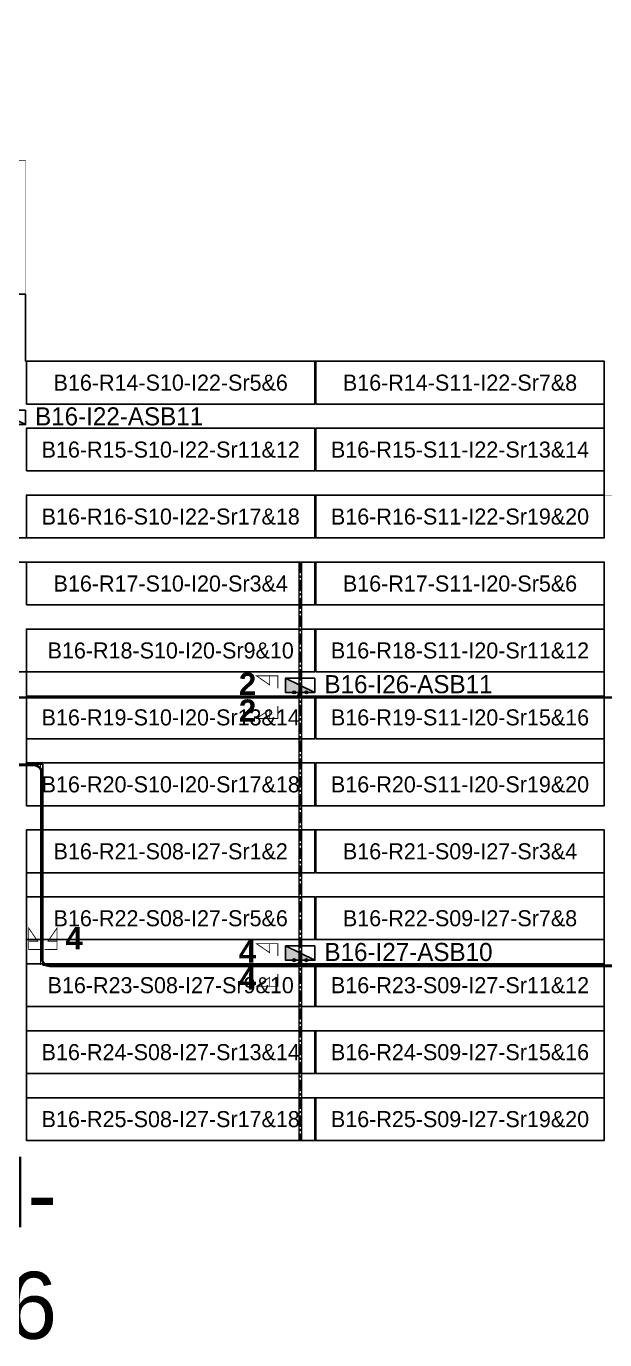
# Model space of a CAD drawing. Header units: metres. Extents: x 530441 to 531186, y 2674002 to 2674337.
# Drawn here: x 530732.3 to 530797.1, y 2674122 to 2674269.1 of the extents above; entities that cross this region are included whole.
import ezdxf
from ezdxf.enums import TextEntityAlignment as Align

# ---------------------------------------------------------------- set-up
doc = ezdxf.new("R2010")
doc.units = ezdxf.units.M
doc.linetypes.add('CENTER', pattern=[2, 1.25, -0.25, 0.25, -0.25])
doc.layers.add('Boundary-12.5 MW Block', color=6, linetype='Continuous', lineweight=9)
doc.layers.add('PILE', color=1, linetype='Continuous', lineweight=15)
for name, color, linetype in [('DC Trench BL-16', 40, 'Continuous'), ('E-Inverter Grouping', 2, 'Continuous'), ('Inverter Block-16', 7, 'Continuous'), ('LT Cable(AG) INV to LT Panel BL-16', 2, 'Continuous'), ('Messenger Wire Block-16 (Master Path)', 30, 'Continuous'), ('Messenger Wire Block-16 (MW Path)', 191, 'Continuous'), ('MMS Block Numbering', 7, 'Continuous'), ('MMS Table Block-16', 8, 'Continuous'), ('Plan Line - DC BL-16', 40, 'Continuous'), ('Section Marking BL-16', 2, 'Continuous')]:
    doc.layers.add(name, color=color, linetype=linetype)
doc.styles.add('Adani Regular', font='Adani Regular.ttf')
doc.styles.add('BoldTextStyle', font='arialbd.ttf')
doc.styles.get("Standard").update_dxf_attribs({"font": 'Adani Regular.ttf'})

# ---------------------------------------------------------------- blocks, each defined once
blk = doc.blocks.new('MMS Table (32.292 x 4.788)')
at = {"color": 0}
blk.add_lwpolyline([(0, -0.002), (0, 4.786), (32.292, 4.786), (32.292, -0.002)], close=True, dxfattribs=at)
at = {"color": 7}
blk.add_attdef('ID1', text='', height=1.8, dxfattribs=at).set_placement((16.146, 2.392), align=Align.MIDDLE_CENTER)
blk = doc.blocks.new('Inverter Block')
h = blk.add_hatch(color=0)
h.dxf.hatch_style = 1
h.paths.add_polyline_path([(-1.46, 2.27), (-1.46, 0.85), (1.46, 0.85)])
at = {"color": 0}
blk.add_lwpolyline([(1.46, 2.27), (-1.46, 2.27), (-1.46, 0.85), (1.46, 0.85)], close=True, dxfattribs=at)
blk.add_lwpolyline([(-1.46, 2.27), (1.46, 0.85)], dxfattribs=at)
at = {"layer": 'PILE'}
for centre in [(-0.61, 0.85), (0.61, 0.85)]:
    blk.add_circle(centre, 0.156, dxfattribs=at)
at = {"color": 7}
blk.add_attdef('ID', (-1.46, 3.01), '', height=1.8, dxfattribs=at)

msp = doc.modelspace()

# ---------------------------------------------------------------- linework, layer by layer
at = {"layer": 'Boundary-12.5 MW Block', "const_width": 0.05}
msp.add_lwpolyline([(530635.08, 2674269.08), (530667.47, 2674269.08), (530667.47, 2674254.08), (530732.25, 2674254.08), (530732.25, 2674231.58), (530797.04, 2674231.58), (530797.04, 2674216.58), (530829.43, 2674216.58), (530829.43, 2674201.58), (530861.82, 2674201.58), (530861.82, 2674194.08), (530894.21, 2674194.08), (530894.21, 2674186.58), (530926.6, 2674186.58)], dxfattribs=at)
at = {"layer": 'DC Trench BL-16', "color": 40, "const_width": 0.15}
msp.add_lwpolyline([(530763.15, 2674209.08), (530762.85, 2674209.08), (530762.85, 2674144.29), (530763.15, 2674144.29)], close=True, dxfattribs=at)
at = {"layer": 'E-Inverter Grouping', "color": 3}
for points in [[(530797.04, 2674211.79), (530699.96, 2674211.79), (530699.96, 2674239.08), (530732.25, 2674239.08), (530732.25, 2674231.58), (530797.04, 2674231.58)], [(530797.04, 2674181.79), (530732.35, 2674181.79), (530732.35, 2674196.79), (530699.96, 2674196.79), (530699.96, 2674209.08), (530797.04, 2674209.08)], [(530797.04, 2674144.29), (530732.35, 2674144.29), (530732.35, 2674179.08), (530797.04, 2674179.08)]]:
    msp.add_lwpolyline(points, close=True, dxfattribs=at)
at = {"layer": 'LT Cable(AG) INV to LT Panel BL-16', "color": 5}
for points in [[(530693.71, 2674167.3), (530692.07, 2674167.3, -0.414214), (530691.17, 2674168.2), (530691.17, 2674171.28, 0.221878), (530690.84, 2674171.97), (530684.22, 2674177.52, -0.221878), (530683.9, 2674178.21), (530683.9, 2674180.71, 0.037491), (530683.89, 2674180.84), (530683.81, 2674181.38, -0.037363), (530683.8, 2674181.51), (530683.79, 2674193.01, -0.414363), (530684.69, 2674193.91), (530762.1, 2674193.91, 0.414214), (530763, 2674194.81), (530763, 2674195.19)], [(530693.71, 2674167.33), (530692.09, 2674167.33, -0.414214), (530691.19, 2674168.23), (530691.19, 2674171.29, 0.221878), (530690.87, 2674171.98), (530684.25, 2674177.53, -0.221878), (530683.92, 2674178.22), (530683.92, 2674180.71, 0.037491), (530683.91, 2674180.84), (530683.83, 2674181.38, -0.037363), (530683.82, 2674181.51), (530683.82, 2674192.99, -0.414363), (530684.72, 2674193.89), (530826.89, 2674193.89, 0.414214), (530827.79, 2674194.79), (530827.79, 2674195.19)], [(530695.65, 2674167.35), (530692.12, 2674167.35, -0.414214), (530691.22, 2674168.25), (530691.22, 2674171.3, 0.221878), (530690.89, 2674171.99), (530684.27, 2674177.54, -0.221878), (530683.95, 2674178.23), (530683.95, 2674180.71, 0.037491), (530683.94, 2674180.85), (530683.86, 2674181.38, -0.037363), (530683.85, 2674181.51), (530683.85, 2674185.46, -0.414363), (530684.75, 2674186.36), (530733.21, 2674186.36, -0.414214), (530734.11, 2674185.46), (530734.11, 2674164.76, 0.414214), (530735.01, 2674163.86), (530762.1, 2674163.86, 0.414214), (530763, 2674164.76), (530763, 2674165.19)], [(530695.65, 2674167.38), (530692.14, 2674167.38, -0.414214), (530691.24, 2674168.28), (530691.24, 2674171.31, 0.221878), (530690.92, 2674172), (530684.3, 2674177.55, -0.221878), (530683.97, 2674178.24), (530683.97, 2674180.71, 0.037491), (530683.96, 2674180.85), (530683.88, 2674181.38, -0.037363), (530683.87, 2674181.52), (530683.87, 2674185.44, -0.414363), (530684.77, 2674186.34), (530733.18, 2674186.34, -0.414214), (530734.08, 2674185.44), (530734.08, 2674164.74, 0.414214), (530734.98, 2674163.84), (530826.89, 2674163.84, 0.414214), (530827.79, 2674164.74), (530827.79, 2674165.19)], [(530695.65, 2674167.4), (530692.17, 2674167.4, -0.414214), (530691.27, 2674168.3), (530691.27, 2674171.33, 0.221878), (530690.94, 2674172.02), (530684.32, 2674177.56, -0.221878), (530684, 2674178.25), (530684, 2674180.71, 0.037491), (530683.99, 2674180.85), (530683.91, 2674181.38, -0.037363), (530683.9, 2674181.52), (530683.9, 2674185.41, -0.414363), (530684.8, 2674186.31), (530733.16, 2674186.31, -0.414214), (530734.06, 2674185.41), (530734.06, 2674164.71, 0.414214), (530734.96, 2674163.81), (530891.67, 2674163.81, 0.414214), (530892.57, 2674164.71), (530892.57, 2674165.19)], [(530695.65, 2674167.43), (530692.19, 2674167.43, -0.414214), (530691.29, 2674168.33), (530691.29, 2674171.34, 0.221878), (530690.97, 2674172.03), (530684.35, 2674177.58, -0.221878), (530684.02, 2674178.27), (530684.02, 2674180.72, 0.037491), (530684.01, 2674180.85), (530683.93, 2674181.39, -0.037363), (530683.92, 2674181.52), (530683.92, 2674185.39, -0.414363), (530684.82, 2674186.29), (530733.13, 2674186.29, -0.414214), (530734.03, 2674185.39), (530734.03, 2674164.69, 0.414214), (530734.93, 2674163.79), (530956.46, 2674163.79, 0.414214), (530957.36, 2674164.69), (530957.36, 2674165.19)]]:
    msp.add_lwpolyline(points, format="xyb", dxfattribs=at)
at = {"layer": 'Messenger Wire Block-16 (Master Path)'}
for points in [[(530683.77, 2674193.94), (530829.43, 2674193.94)], [(530683.77, 2674186.44), (530734.18, 2674186.44)], [(530734.18, 2674163.94), (530734.18, 2674186.44)], [(530734.18, 2674163.94), (530959, 2674163.94)]]:
    msp.add_lwpolyline(points, dxfattribs=at)
at = {"layer": 'Messenger Wire Block-16 (MW Path)', "const_width": 0.1}
for points in [[(530683.77, 2674193.94), (530829.43, 2674193.94)], [(530683.77, 2674186.44), (530734.18, 2674186.44)], [(530733.93, 2674163.94), (530733.93, 2674186.44)], [(530734.18, 2674163.94), (530959, 2674163.94)]]:
    msp.add_lwpolyline(points, dxfattribs=at)
at = {"layer": 'Plan Line - DC BL-16', "color": 6, "linetype": 'CENTER'}
msp.add_lwpolyline([(530763, 2674209.08), (530763, 2674144.29)], dxfattribs=at)
at = {"layer": 'Section Marking BL-16', "color": 94, "lineweight": 35, "true_color": 0x00a500, "const_width": 0.1}
for points in [[(530760.5, 2674194.94), (530760.5, 2674196.33), (530758.1, 2674196.33), (530759.58, 2674195.32), (530759.58, 2674196.33)], [(530760.5, 2674192.94), (530760.5, 2674191.55), (530758.1, 2674191.55), (530759.58, 2674192.56), (530759.58, 2674191.55)], [(530733.98, 2674165.69), (530732.59, 2674165.69), (530732.59, 2674168.09), (530733.6, 2674166.61), (530732.59, 2674166.61)], [(530734.38, 2674165.69), (530735.77, 2674165.69), (530735.77, 2674168.09), (530734.76, 2674166.61), (530735.77, 2674166.61)], [(530760.5, 2674164.94), (530760.5, 2674166.33), (530758.1, 2674166.33), (530759.58, 2674165.32), (530759.58, 2674166.33)], [(530760.5, 2674162.94), (530760.5, 2674161.55), (530758.1, 2674161.55), (530759.58, 2674162.56), (530759.58, 2674161.55)]]:
    msp.add_lwpolyline(points, dxfattribs=at)

# ---------------------------------------------------------------- block references
at = {"layer": 'Inverter Block-16'}
ref = msp.add_blockref('Inverter Block', (530730.61, 2674223.53), dxfattribs=dict(at, xscale=1.124999999976148, yscale=1.124999999976148, zscale=1.124999999976148))
ref.add_attrib('ID', 'B16-I22-ASB11', (530733.31, 2674224.39), dxfattribs={"layer": '0', "color": 7, "height": 2.025})
ref = msp.add_blockref('Inverter Block', (530763, 2674193.53), dxfattribs=dict(at, xscale=1.124999999976148, yscale=1.124999999976148, zscale=1.124999999976148))
ref.add_attrib('ID', 'B16-I26-ASB11', (530765.71, 2674194.39), dxfattribs={"layer": '0', "color": 7, "height": 2.025})
ref = msp.add_blockref('Inverter Block', (530763, 2674163.53), dxfattribs=dict(at, xscale=1.124999999976148, yscale=1.124999999976148, zscale=1.124999999976148))
ref.add_attrib('ID', 'B16-I27-ASB10', (530765.71, 2674164.39), dxfattribs={"layer": '0', "color": 7, "height": 2.025})
at = {"layer": 'MMS Table Block-16'}
for p, values in [((530732.35, 2674226.79), {'ID1': 'B16-R14-S10-I22-Sr5&6'}), ((530764.74, 2674226.79), {'ID1': 'B16-R14-S11-I22-Sr7&8'}), ((530732.35, 2674219.29), {'ID1': 'B16-R15-S10-I22-Sr11&12'}), ((530764.74, 2674219.29), {'ID1': 'B16-R15-S11-I22-Sr13&14'}), ((530732.35, 2674211.79), {'ID1': 'B16-R16-S10-I22-Sr17&18'}), ((530764.74, 2674211.79), {'ID1': 'B16-R16-S11-I22-Sr19&20'}), ((530732.35, 2674204.29), {'ID1': 'B16-R17-S10-I20-Sr3&4'}), ((530764.74, 2674204.29), {'ID1': 'B16-R17-S11-I20-Sr5&6'}), ((530732.35, 2674196.79), {'ID1': 'B16-R18-S10-I20-Sr9&10'}), ((530764.74, 2674196.79), {'ID1': 'B16-R18-S11-I20-Sr11&12'}), ((530732.35, 2674189.29), {'ID1': 'B16-R19-S10-I20-Sr13&14'}), ((530764.74, 2674189.29), {'ID1': 'B16-R19-S11-I20-Sr15&16'}), ((530732.35, 2674181.79), {'ID1': 'B16-R20-S10-I20-Sr17&18'}), ((530764.74, 2674181.79), {'ID1': 'B16-R20-S11-I20-Sr19&20'}), ((530732.35, 2674174.29), {'ID1': 'B16-R21-S08-I27-Sr1&2'}), ((530764.74, 2674174.29), {'ID1': 'B16-R21-S09-I27-Sr3&4'}), ((530732.35, 2674166.79), {'ID1': 'B16-R22-S08-I27-Sr5&6'}), ((530764.74, 2674166.79), {'ID1': 'B16-R22-S09-I27-Sr7&8'}), ((530732.35, 2674159.29), {'ID1': 'B16-R23-S08-I27-Sr9&10'}), ((530764.74, 2674159.29), {'ID1': 'B16-R23-S09-I27-Sr11&12'}), ((530732.35, 2674151.79), {'ID1': 'B16-R24-S08-I27-Sr13&14'}), ((530764.74, 2674151.79), {'ID1': 'B16-R24-S09-I27-Sr15&16'}), ((530732.35, 2674144.29), {'ID1': 'B16-R25-S08-I27-Sr17&18'}), ((530764.74, 2674144.29), {'ID1': 'B16-R25-S09-I27-Sr19&20'})]:
    msp.add_blockref('MMS Table (32.292 x 4.788)', p, dxfattribs=at).add_auto_attribs(values)

# ---------------------------------------------------------------- texts
at = {"layer": 'MMS Block Numbering', "insert": (530722.39, 2674132.02), "char_height": 7.5, "attachment_point": 5, "style": 'Adani Regular'}
msp.add_mtext_dynamic_manual_height_columns('A16d-\\PBL-16', width=41.5354, gutter_width=1, heights=[0], dxfattribs=at)
at = {"layer": 'Section Marking BL-16', "color": 94, "true_color": 0x00a500, "style": 'BoldTextStyle'}
for s, p in [('2', (530757.1, 2674195.44)), ('2', (530757.1, 2674192.44)), ('4', (530737.68, 2674166.94)), ('4', (530757.1, 2674165.44)), ('4', (530757.1, 2674162.44))]:
    msp.add_text(s, height=2.5, dxfattribs=at).set_placement(p, align=Align.MIDDLE_CENTER)

doc.saveas('drawing.dxf')
